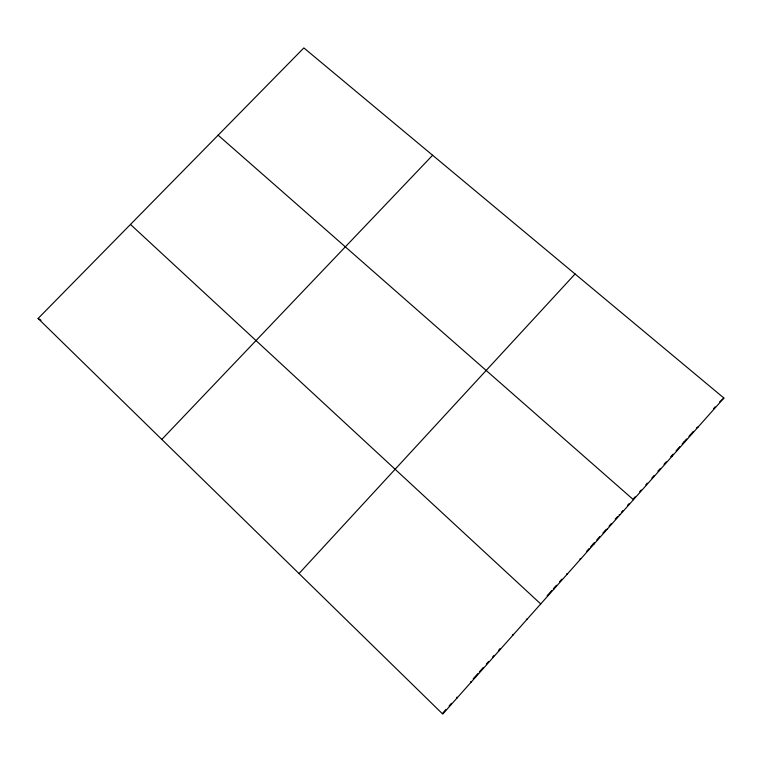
<?xml version="1.0" encoding="UTF-8"?>
<svg xmlns="http://www.w3.org/2000/svg" width="762" height="762" viewBox="0 0 762 762"><rect width="100%" height="100%" fill="white"/><g stroke="black" fill="none" stroke-linecap="round" stroke-linejoin="round"><path stroke-width="1.14" d="M456.895 698.173L456.905 697.154M442.855 712.937L445.98 709.432M449.104 705.926L451.437 703.297M473.212 678.818L477.86 673.598M479.412 671.855L483.279 667.502M486.375 664.035L488.69 661.435M492.547 657.092L494.09 655.358M500.253 648.433L498.719 650.157L499.034 650.796M547.106 595.77L551.793 590.502M556.47 585.245L553.355 588.74L554.107 588.893M559.584 581.739L561.927 579.12M586.74 551.221L589.064 548.611M590.607 546.878L594.474 542.534M596.779 539.934L599.865 536.477M602.942 533.009L606.028 529.542L607.181 529.238M609.095 526.094L611.4 523.504M615.239 519.189L617.544 516.607M621.373 512.293L622.906 510.578M627.497 505.416L629.021 503.701M633.613 498.548L635.137 496.834M639.709 491.69L641.233 489.976M645.805 484.842L647.329 483.127M651.881 478.003L654.167 475.44M660.235 468.62L657.968 471.173L659.511 470.411M664.016 464.363L666.293 461.81M673.094 454.162L670.836 456.705L672.484 455.838M676.113 450.771L679.885 446.532M682.152 443.989L686.667 438.912M688.924 436.378L693.439 431.302M713.661 408.575L715.156 406.898M719.633 401.86L723.9 398.04L303.857 47.92L38.1 318.487L442.741 714.08L723.9 398.04M299.009 573.557L575.072 273.987M161.811 439.426L432.625 155.248M696.439 427.93L698.278 426.834M683.657 442.293L685.4 441.312M619.077 514.874L620.335 514.455M592.931 544.268L593.979 544.078M579.787 559.041L580.739 558.965M566.595 573.862L567.442 573.9M38.1 318.487L41.072 320.259M526.342 619.115L526.875 619.506M218.123 135.198L633.441 499.72M130.473 224.438L540.715 603.942M512.55 634.603L512.978 635.127M470.887 681.428L470.992 682.323"/></g></svg>
